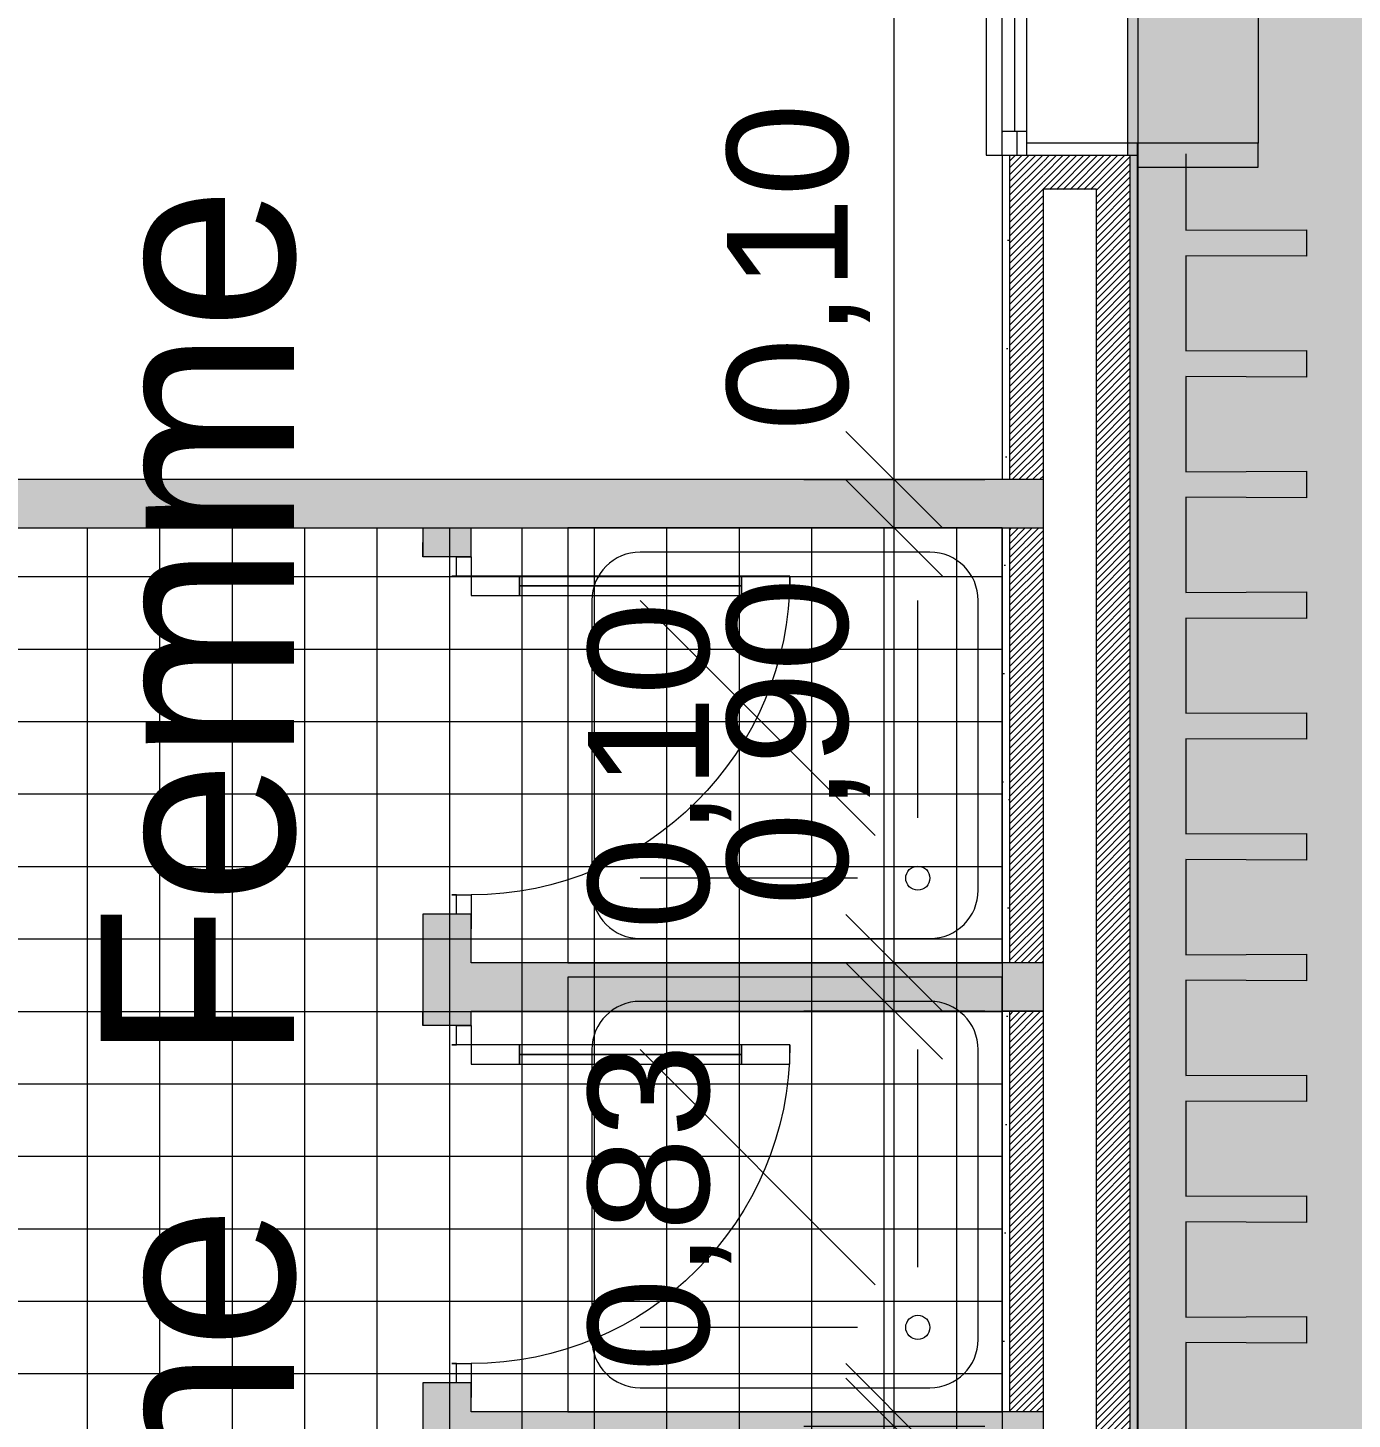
# Model space of a CAD drawing. Header units: millimetres. Extents: x 141848 to 1648660, y -821378 to -151356.
# Drawn here: x 411776 to 414519, y -248794 to -245914 of the extents above; entities that cross this region are included whole.
import ezdxf

# ---------------------------------------------------------------- set-up
doc = ezdxf.new("R2010")
doc.units = ezdxf.units.MM
doc.header["$MEASUREMENT"] = 0
doc.linetypes.add('Traits', pattern=[282.222223, 141.111112, -141.111112])
doc.linetypes.add('Wipeout_Contour', pattern=[1000, 0, -1000])
for name, color, linetype in [('Cotations - 1_100', 7, 'Continuous'), ('Fenêtres ARCHICAD', 7, 'Continuous'), ('Hachure', 7, 'Continuous'), ('Intérieur - Mobilier', 7, 'Continuous'), ('Nouveau_0', 7, 'Continuous'), ('Portes ARCHICAD', 7, 'Continuous'), ('Sols_ Dalles', 7, 'Continuous'), ('Structure - Murs extérieurs', 7, 'Continuous')]:
    doc.layers.add(name, color=color, linetype=linetype)
doc.styles.add('STYLE_GENERE_1', font='')
doc.styles.add('STYLE_GENERE_2', font='')
doc.styles.get('STYLE_GENERE_1').set_extended_font_data('Agency FB')
doc.styles.get('STYLE_GENERE_2').set_extended_font_data('Arial')
doc.dimstyles.new('STYLE_GENERE__2', dxfattribs={"dimtxt": 250, "dimasz": 190, "dimexe": 0.18, "dimexo": 0.0625, "dimgap": 0, "dimtad": 1, "dimlfac": 0.001, "dimzin": 0, "dimdsep": 46, "dimtxsty": 'STYLE_GENERE_2', "dimblk": 'ARROWHEAD_6', "dimblk1": 'ARROWHEAD_6', "dimblk2": 'ARROWHEAD_6', "dimcen": 0.09, "dimse1": 1, "dimse2": 1, "dimclrd": 7, "dimclre": 7, "dimclrt": 7, "dimazin": 0, "dimtfac": 1, "dimtdec": 4, "dimtmove": 0, "dimatfit": 3, "dimfxl": 0, "dimtolj": 1, "dimtzin": 0, "dimarcsym": 0})
pattern_1 = [(45, (0, 175), (-55.684659, 55.684659), [0, -52.5, 0, -78.75]), (110, (175, 175), (74.000794, 26.934086), [0, -38.5, 0, -66.5])]
pattern_2 = [(45, (0, 0), (-7.07106781, 7.07106781), [])]

# ---------------------------------------------------------------- blocks, each defined once
blk = doc.blocks.new('Douche rectangulaire 25')
at = {"layer": 'Intérieur - Mobilier', "color": 7, "linetype": 'Continuous', "lineweight": 5}
for p, q in [((750, 850), (150, 850)), ((50, 750), (50, 150)), ((175, 300), (175, 750)), ((263.4, 263.4), (750, 750)), ((850, 150), (850, 750)), ((300, 175), (750, 175)), ((150, 50), (750, 50))]:
    blk.add_line(p, q, dxfattribs=at)
at = {"layer": 'Intérieur - Mobilier', "color": 7, "linetype": 'Continuous', "lineweight": 5, "flags": 128}
blk.add_lwpolyline([(900, 0), (900, 900), (0, 900), (0, 0)], close=True, dxfattribs=at)
at = {"layer": 'Intérieur - Mobilier', "color": 7, "linetype": 'Continuous', "lineweight": 5}
blk.add_circle((175, 175), 25, dxfattribs=at)
for centre, start, end in [((150, 750), 90, 180), ((750, 750), 0, 90), ((150, 150), 180, 270), ((750, 150), 270, 0)]:
    blk.add_arc(centre, 100, start, end, dxfattribs=at)
blk = doc.blocks.new('Dalle_30_2', base_point=(380203, -171995.6))
at = {"layer": 'Sols_ Dalles', "linetype": 'Continuous', "lineweight": 0, "true_color": 0x2e271c}
blk.add_hatch(color=250, dxfattribs=at).paths.add_polyline_path([(380203, -171995.6), (380203, -230015.6), (380203, -260810.6), (415474.6, -260810.6), (415474.6, -260795.6), (415474.6, -258650), (415474.6, -258010.6), (415474.6, -222495.6), (405655.1, -222495.6), (405655.1, -218295.6), (415454.1, -218295.6), (415454.1, -204495.6), (412055.1, -204495.6), (412055.1, -201780.6), (412055.1, -189810.6), (436505.1, -189810.6), (436505.1, -253395.6), (436505.1, -253415.6), (437905.1, -253415.6), (437905.1, -253395.6), (437905.1, -188410.6), (410655.1, -188410.6), (410655.1, -200380.6), (410655.1, -205895.6), (414054.1, -205895.6), (414054.1, -216895.6), (404255.1, -216895.6), (404255.1, -223895.6), (414054.1, -223895.6), (414054.1, -258650), (414054.1, -259410.6), (382689.7, -259410.6), (381560.2, -259410.6), (381560.2, -231415.6), (381560.2, -173395.6), (462925.6, -173395.6), (462925.6, -253415.6), (464325.6, -253415.6), (464325.6, -171995.6)])
at = {"layer": 'Sols_ Dalles', "color": 250, "linetype": 'Continuous', "lineweight": 5, "true_color": 0x1f1f1f, "flags": 128}
blk.add_lwpolyline([(414054.1, -223895.6), (414054.1, -258650), (414054.1, -259410.6), (382689.7, -259410.6), (381560.2, -259410.6), (381560.2, -231415.6)], dxfattribs=at)
blk = doc.blocks.new('Fenêtre 25_2')
at = {"layer": 'Fenêtres ARCHICAD', "color": 7, "linetype": 'Continuous', "lineweight": 5}
for p, q in [((-775, 480), (-825, 480)), ((-825, 480), (-825, 230)), ((-775, 480), (775, 480)), ((-775, 230), (-775, 480)), ((825, 480), (775, 480)), ((775, 480), (775, 230)), ((825, 230), (825, 480)), ((-825, 230), (-775, 230)), ((-825, 230), (-800, 230)), ((-825, 230), (-800, 230)), ((-775, 230), (-800, 230)), ((-800, 230), (-800, 0)), ((-800, 215), (-800, 230)), ((-800, 215), (-800, 230)), ((-800, 145), (-800, 215)), ((-800, 145), (-800, 215)), ((-800, 145), (-800, 215)), ((-800, 145), (-800, 215)), ((-775, 0), (-775, 230)), ((800, 230), (775, 230)), ((775, 230), (775, 0)), ((775, 230), (825, 230)), ((800, 0), (800, 230)), ((800, 215), (800, 230)), ((800, 215), (800, 230)), ((800, 230), (825, 230)), ((800, 230), (825, 230)), ((800, 145), (800, 215)), ((800, 145), (800, 215)), ((800, 145), (800, 215)), ((800, 145), (800, 215)), ((-800, 35), (-800, 145)), ((-800, 35), (-800, 145)), ((-800, 35), (-800, 145)), ((-800, 35), (-800, 145)), ((800, 35), (800, 145)), ((800, 35), (800, 145)), ((800, 35), (800, 145)), ((800, 35), (800, 145)), ((-800, 0), (-800, 35)), ((-800, 0), (-800, 35)), ((800, 0), (800, 35)), ((800, 0), (800, 35)), ((-800, 0), (-775, 0)), ((-800, -35), (-800, 0)), ((-800, -35), (-800, 0)), ((775, 0), (800, 0)), ((800, -35), (800, 0)), ((800, -35), (800, 0)), ((-800, -20), (800, -20)), ((-800, -50), (-800, -35)), ((-800, -50), (-800, -35)), ((-800, -50), (-800, -83.3)), ((800, -50), (800, -35)), ((800, -50), (800, -35)), ((800, -83.3), (800, -50)), ((-800, -83.3), (800, -83.3))]:
    blk.add_line(p, q, dxfattribs=at)
at = {"layer": 'Fenêtres ARCHICAD', "color": 7, "linetype": 'Traits', "lineweight": 5}
blk.add_line((-800, -50), (800, -50), dxfattribs=at)
at = {"color": 254, "linetype": 'Wipeout_Contour', "lineweight": 0, "ltscale": 3003.33026}
blk.add_wipeout([(-750, 0), (-750, -50), (750, -50), (750, 0)], dxfattribs=at).dxf.layer = 'Fenêtres ARCHICAD'
at = {"layer": 'Fenêtres ARCHICAD', "color": 7, "linetype": 'Continuous', "lineweight": 5}
for p, q in [((-800, 0), (-750, 0)), ((-750, 0), (-750, -50)), ((-750, 0), (750, 0)), ((750, -50), (750, 0)), ((750, 0), (800, 0)), ((-750, -25), (750, -25)), ((-750, -50), (-800, -50)), ((750, -50), (-750, -50)), ((800, -50), (750, -50))]:
    blk.add_line(p, q, dxfattribs=at)
blk = doc.blocks.new('Mur_186_2', base_point=(414074.6, -231415.6))
at = {"color": 254, "linetype": 'Wipeout_Contour', "lineweight": 0, "ltscale": 1926659.582155114}
blk.add_wipeout([(413794.6, -246849.2), (413809.6, -246849.2), (413809.6, -246177.6), (413794.6, -246177.6)], dxfattribs=at)
at = {"color": 254, "linetype": 'Wipeout_Contour', "lineweight": 0, "ltscale": 1932375.851281778}
blk.add_wipeout([(414074.6, -246177.6), (414059.6, -246177.6), (414059.6, -251509.2), (414074.6, -251509.2)], dxfattribs=at)
at = {"color": 254, "linetype": 'Wipeout_Contour', "lineweight": 0, "ltscale": 1928475.679952989}
blk.add_wipeout([(413794.6, -246949.2), (413794.6, -247849.2), (413809.6, -247849.2), (413809.6, -246949.2)], dxfattribs=at)
at = {"color": 254, "linetype": 'Wipeout_Contour', "lineweight": 0, "ltscale": 1930459.1871931}
blk.add_wipeout([(413794.6, -247949.2), (413794.6, -248779.2), (413809.6, -248779.2), (413809.6, -247949.2)], dxfattribs=at)
at = {"linetype": 'Continuous', "lineweight": 5, "true_color": 0x5f5f5f}
h = blk.add_hatch(dxfattribs=at)
h.set_pattern_fill('Enduit_0002', color=251, style=0, pattern_type=2)
h.set_pattern_definition(pattern_1)
h.paths.add_polyline_path([(413794.6, -246849.2), (413809.6, -246849.2), (413809.6, -246177.6), (413794.6, -246177.6)])
h = blk.add_hatch(dxfattribs=at)
h.set_pattern_fill('Enduit_0002', color=251, style=0, pattern_type=2)
h.set_pattern_definition(pattern_1)
h.paths.add_polyline_path([(414074.6, -246177.6), (414059.6, -246177.6), (414059.6, -251509.2), (414074.6, -251509.2)])
h = blk.add_hatch(dxfattribs=at)
h.set_pattern_fill('Enduit_0002', color=251, style=0, pattern_type=2)
h.set_pattern_definition(pattern_1)
h.paths.add_polyline_path([(413794.6, -246949.2), (413794.6, -247849.2), (413809.6, -247849.2), (413809.6, -246949.2)])
h = blk.add_hatch(dxfattribs=at)
h.set_pattern_fill('Enduit_0002', color=251, style=0, pattern_type=2)
h.set_pattern_definition(pattern_1)
h.paths.add_polyline_path([(413794.6, -247949.2), (413794.6, -248779.2), (413809.6, -248779.2), (413809.6, -247949.2)])
at = {"color": 7, "linetype": 'Continuous', "lineweight": 5}
blk.add_line((414074.6, -246177.6), (414074.6, -246202.6), dxfattribs=at)
at = {"color": 7, "linetype": 'Continuous', "lineweight": 5, "flags": 128}
for points in [[(413794.6, -246177.6), (413794.6, -246849.2)], [(414074.6, -251509.2), (414074.6, -246177.6)], [(413794.6, -246949.2), (413794.6, -247849.2)], [(413794.6, -247949.2), (413794.6, -248779.2)]]:
    blk.add_lwpolyline(points, dxfattribs=at)
at = {"color": 254, "linetype": 'Wipeout_Contour', "lineweight": 0, "ltscale": 1932229.583719173}
blk.add_wipeout([(413989.6, -246247.6), (413989.6, -251439.2), (414059.6, -251509.2), (414059.6, -246177.6)], dxfattribs=at)
at = {"linetype": 'Continuous', "lineweight": 5, "true_color": 0x5f5f5f}
h = blk.add_hatch(dxfattribs=at)
h.set_pattern_fill('Briques_terre_cuite__int_94', color=251, style=0, pattern_type=2)
h.set_pattern_definition(pattern_2)
h.paths.add_polyline_path([(413989.6, -246247.6), (413989.6, -251439.2), (414059.6, -251509.2), (414059.6, -246177.6)])
at = {"color": 254, "linetype": 'Wipeout_Contour', "lineweight": 0, "ltscale": 1931920.47879188}
blk.add_wipeout([(413879.6, -246247.6), (413879.6, -251439.2), (413989.6, -251439.2), (413989.6, -246247.6)], dxfattribs=at)
at = {"color": 254, "linetype": 'Wipeout_Contour', "lineweight": 0, "ltscale": 1926805.633757514}
blk.add_wipeout([(413809.6, -246177.6), (413809.6, -246849.2), (413879.6, -246849.2), (413879.6, -246177.6)], dxfattribs=at)
at = {"color": 254, "linetype": 'Wipeout_Contour', "lineweight": 0, "ltscale": 1928621.594071592}
blk.add_wipeout([(413809.6, -246949.2), (413809.6, -247849.2), (413879.6, -247849.2), (413879.6, -246949.2)], dxfattribs=at)
at = {"color": 254, "linetype": 'Wipeout_Contour', "lineweight": 0, "ltscale": 1930604.951401792}
blk.add_wipeout([(413809.6, -247949.2), (413809.6, -248779.2), (413879.6, -248779.2), (413879.6, -247949.2)], dxfattribs=at)
at = {"linetype": 'Continuous', "lineweight": 5, "true_color": 0x5f5f5f}
h = blk.add_hatch(dxfattribs=at)
h.set_pattern_fill('Briques_terre_cuite__int_94', color=251, style=0, pattern_type=2)
h.set_pattern_definition(pattern_2)
h.paths.add_polyline_path([(413809.6, -246177.6), (413809.6, -246849.2), (413879.6, -246849.2), (413879.6, -246177.6)])
h = blk.add_hatch(dxfattribs=at)
h.set_pattern_fill('Briques_terre_cuite__int_94', color=251, style=0, pattern_type=2)
h.set_pattern_definition(pattern_2)
h.paths.add_polyline_path([(413809.6, -246949.2), (413809.6, -247849.2), (413879.6, -247849.2), (413879.6, -246949.2)])
h = blk.add_hatch(dxfattribs=at)
h.set_pattern_fill('Briques_terre_cuite__int_94', color=251, style=0, pattern_type=2)
h.set_pattern_definition(pattern_2)
h.paths.add_polyline_path([(413809.6, -247949.2), (413809.6, -248779.2), (413879.6, -248779.2), (413879.6, -247949.2)])
at = {"color": 7, "linetype": 'Continuous', "lineweight": 5}
for p, q in [((413794.6, -246177.6), (413809.6, -246177.6)), ((413809.6, -246177.6), (413809.6, -246849.2)), ((413809.6, -246177.6), (413844.6, -246177.6)), ((413809.6, -246849.2), (413794.6, -246849.2)), ((413879.6, -246849.2), (413809.6, -246849.2)), ((413879.6, -246949.2), (413879.6, -246849.2)), ((413794.6, -246949.2), (413809.6, -246949.2)), ((413809.6, -246949.2), (413809.6, -247849.2)), ((413809.6, -246949.2), (413879.6, -246949.2)), ((413879.6, -247849.2), (413879.6, -246949.2)), ((413809.6, -247849.2), (413794.6, -247849.2)), ((413879.6, -247849.2), (413809.6, -247849.2)), ((413879.6, -247949.2), (413879.6, -247849.2)), ((413794.6, -247949.2), (413809.6, -247949.2)), ((413809.6, -247949.2), (413809.6, -248779.2)), ((413809.6, -247949.2), (413879.6, -247949.2)), ((413879.6, -248779.2), (413879.6, -247949.2)), ((413809.6, -248779.2), (413794.6, -248779.2)), ((413879.6, -248779.2), (413809.6, -248779.2)), ((413879.6, -248879.2), (413879.6, -248779.2))]:
    blk.add_line(p, q, dxfattribs=at)
at = {"color": 254, "linetype": 'Wipeout_Contour', "lineweight": 0, "ltscale": 1926559.691086057}
blk.add_wipeout([(413989.6, -246247.6), (414059.6, -246177.6), (413879.6, -246177.6), (413879.6, -246247.6)], dxfattribs=at)
at = {"linetype": 'Continuous', "lineweight": 5, "true_color": 0x5f5f5f}
h = blk.add_hatch(dxfattribs=at)
h.set_pattern_fill('Briques_terre_cuite__int_94', color=251, style=0, pattern_type=2)
h.set_pattern_definition(pattern_2)
h.paths.add_polyline_path([(413989.6, -246247.6), (414059.6, -246177.6), (413879.6, -246177.6), (413879.6, -246247.6)])
at = {"color": 7, "linetype": 'Continuous', "lineweight": 5}
for p, q in [((413844.6, -246177.6), (413879.6, -246177.6)), ((413879.6, -246177.6), (413989.6, -246177.6)), ((413879.6, -246177.6), (413989.6, -246177.6)), ((413989.6, -246177.6), (414059.6, -246177.6)), ((413989.6, -246177.6), (414059.6, -246177.6)), ((414059.6, -251509.2), (414059.6, -246177.6)), ((414059.6, -246177.6), (414074.6, -246177.6)), ((413879.6, -246849.2), (413879.6, -246247.6)), ((413989.6, -246247.6), (413879.6, -246247.6)), ((413989.6, -251439.2), (413989.6, -246247.6))]:
    blk.add_line(p, q, dxfattribs=at)
at = {"layer": 'Fenêtres ARCHICAD', "color": 7, "linetype": 'Continuous', "lineweight": 5, "zscale": 1000, "rotation": 269.9999999999999}
blk.add_blockref('Fenêtre 25_2', (413844.6, -245377.6), dxfattribs=at)
blk = doc.blocks.new('Mur_262_2', base_point=(414074.6, -246849.2))
at = {"layer": 'Structure - Murs extérieurs', "linetype": 'Continuous', "lineweight": 5}
for points in [[(413794.6, -246849.2), (410168.1, -246849.2), (410168.1, -246949.2), (413794.6, -246949.2)], [(413794.6, -246849.2), (413794.6, -246949.2), (413809.6, -246949.2), (413809.6, -246849.2)], [(413809.6, -246849.2), (413809.6, -246949.2), (413879.6, -246949.2), (413879.6, -246849.2)]]:
    blk.add_hatch(color=2, dxfattribs=at).paths.add_polyline_path(points)
at = {"layer": 'Structure - Murs extérieurs', "color": 7, "linetype": 'Continuous', "lineweight": 5}
for p, q in [((413809.6, -246849.2), (413794.6, -246849.2)), ((413879.6, -246849.2), (413809.6, -246849.2)), ((413879.6, -246949.2), (413879.6, -246849.2)), ((413794.6, -246949.2), (413809.6, -246949.2)), ((413809.6, -246949.2), (413879.6, -246949.2))]:
    blk.add_line(p, q, dxfattribs=at)
at = {"layer": 'Structure - Murs extérieurs', "color": 7, "linetype": 'Continuous', "lineweight": 5, "flags": 128}
for points in [[(413794.6, -246849.2), (410168.1, -246849.2)], [(411718.1, -246949.2), (412594.6, -246949.2)], [(412694.6, -246949.2), (413794.6, -246949.2)]]:
    blk.add_lwpolyline(points, dxfattribs=at)
blk = doc.blocks.new('Mur_279_2', base_point=(412694.6, -247849.2))
at = {"layer": 'Structure - Murs extérieurs', "linetype": 'Continuous', "lineweight": 5}
for points in [[(412694.6, -247949.2), (413794.6, -247949.2), (413794.6, -247849.2), (412694.6, -247849.2)], [(413794.6, -247849.2), (413794.6, -247949.2), (413809.6, -247949.2), (413809.6, -247849.2)], [(413809.6, -247849.2), (413809.6, -247949.2), (413879.6, -247949.2), (413879.6, -247849.2)]]:
    blk.add_hatch(color=2, dxfattribs=at).paths.add_polyline_path(points)
at = {"layer": 'Structure - Murs extérieurs', "color": 7, "linetype": 'Continuous', "lineweight": 5}
for p, q in [((413809.6, -247849.2), (413794.6, -247849.2)), ((413879.6, -247849.2), (413809.6, -247849.2)), ((413879.6, -247949.2), (413879.6, -247849.2)), ((413794.6, -247949.2), (413809.6, -247949.2)), ((413809.6, -247949.2), (413879.6, -247949.2))]:
    blk.add_line(p, q, dxfattribs=at)
at = {"layer": 'Structure - Murs extérieurs', "color": 7, "linetype": 'Continuous', "lineweight": 5, "flags": 128}
for points in [[(413794.6, -247849.2), (412694.6, -247849.2)], [(412694.6, -247949.2), (413794.6, -247949.2)]]:
    blk.add_lwpolyline(points, dxfattribs=at)
blk = doc.blocks.new('Mur_281_2', base_point=(412694.6, -248779.2))
at = {"layer": 'Structure - Murs extérieurs', "linetype": 'Continuous', "lineweight": 5}
for points in [[(412694.6, -248879.2), (413794.6, -248879.2), (413794.6, -248779.2), (412694.6, -248779.2)], [(413794.6, -248779.2), (413794.6, -248879.2), (413809.6, -248879.2), (413809.6, -248779.2)], [(413809.6, -248779.2), (413809.6, -248879.2), (413879.6, -248879.2), (413879.6, -248779.2)]]:
    blk.add_hatch(color=2, dxfattribs=at).paths.add_polyline_path(points)
at = {"layer": 'Structure - Murs extérieurs', "color": 7, "linetype": 'Continuous', "lineweight": 5}
for p, q in [((413809.6, -248779.2), (413794.6, -248779.2)), ((413879.6, -248779.2), (413809.6, -248779.2)), ((413879.6, -248879.2), (413879.6, -248779.2)), ((413794.6, -248879.2), (413809.6, -248879.2)), ((413809.6, -248879.2), (413879.6, -248879.2))]:
    blk.add_line(p, q, dxfattribs=at)
at = {"layer": 'Structure - Murs extérieurs', "color": 7, "linetype": 'Continuous', "lineweight": 5, "flags": 128}
for points in [[(413794.6, -248779.2), (412694.6, -248779.2)], [(412694.6, -248879.2), (413794.6, -248879.2)]]:
    blk.add_lwpolyline(points, dxfattribs=at)
blk = doc.blocks.new('Porte 25_10')
at = {"layer": 'Portes ARCHICAD', "color": 251, "linetype": 'Continuous', "lineweight": 5, "true_color": 0x5f5f5f}
for p, q in [((290, 560), (290, 660)), ((290, 660), (330, 660)), ((330, 660), (330, 560)), ((330, 560), (290, 560)), ((310, 560), (310, 100)), ((290, 0), (290, 100)), ((290, 100), (330, 100)), ((330, 100), (330, 0)), ((-370, 0), (-400, 0)), ((-370, 0), (-400, 0)), ((-330, 0), (-370, 0)), ((-370, 0), (-370, -30)), ((-370, 0), (-370, -30)), ((-370, 0), (-370, -30)), ((-330, -40), (-330, 0)), ((330, 0), (290, 0)), ((370, 0), (330, 0)), ((330, 0), (330, -40)), ((370, -30), (370, 0)), ((370, 0), (370, -30)), ((370, 0), (370, -30)), ((370, 0), (400, 0)), ((370, 0), (400, 0)), ((-370, -30), (-330, -30)), ((-370, -30), (-370, -100)), ((-370, -30), (-370, -100)), ((-330, -30), (-330, -40)), ((330, -40), (330, -30)), ((330, -30), (370, -30)), ((370, -30), (370, -100)), ((370, -30), (370, -100)), ((-370, -100), (-400, -100)), ((-370, -100), (-400, -100)), ((370, -100), (400, -100)), ((370, -100), (400, -100))]:
    blk.add_line(p, q, dxfattribs=at)
at = {"layer": 'Portes ARCHICAD', "color": 251, "linetype": 'Continuous', "lineweight": 5, "true_color": 0x5f5f5f, "flags": 128}
for points in [[(310, 560), (310, 100), (290, 100), (290, 560)], [(330, 560), (330, 100), (310, 100), (310, 560)]]:
    blk.add_lwpolyline(points, close=True, dxfattribs=at)
at = {"layer": 'Portes ARCHICAD', "color": 251, "linetype": 'Continuous', "lineweight": 5, "true_color": 0x5f5f5f}
blk.add_arc((330, 0), 660, 90, 180, dxfattribs=at)
blk = doc.blocks.new('Mur_282_2', base_point=(412694.6, -249709.2))
at = {"layer": 'Structure - Murs extérieurs', "linetype": 'Continuous', "lineweight": 5}
for points in [[(412694.6, -246949.2), (412594.6, -246949.2), (412594.6, -247009), (412694.6, -247009)], [(412594.6, -247979.2), (412694.6, -247979.2), (412694.6, -247749), (412594.6, -247749)], [(412694.6, -248719.2), (412594.6, -248719.2), (412594.6, -248897.4), (412694.6, -248897.4)], [(412594.6, -249709.2), (412694.6, -249709.2), (412694.6, -249637.4), (412594.6, -249637.4)], [(412694.6, -249709.2), (412594.6, -249809.2), (412694.6, -249809.2)], [(412694.6, -249709.2), (412594.6, -249709.2), (412594.6, -249809.2)]]:
    blk.add_hatch(color=2, dxfattribs=at).paths.add_polyline_path(points)
at = {"layer": 'Structure - Murs extérieurs', "color": 7, "linetype": 'Continuous', "lineweight": 5}
for p, q in [((412594.6, -247009), (412594.6, -246979)), ((412694.6, -247009), (412694.6, -246979)), ((412664.6, -247009), (412594.6, -247009)), ((412694.6, -247009), (412664.6, -247009)), ((412594.6, -247749), (412594.6, -247779)), ((412664.6, -247749), (412594.6, -247749)), ((412694.6, -247749), (412664.6, -247749)), ((412694.6, -247749), (412694.6, -247779)), ((412594.6, -247979.2), (412594.6, -247949.2)), ((412694.6, -247979.2), (412694.6, -247949.2)), ((412664.6, -247979.2), (412594.6, -247979.2)), ((412694.6, -247979.2), (412664.6, -247979.2)), ((412594.6, -248719.2), (412594.6, -248749.2)), ((412664.6, -248719.2), (412594.6, -248719.2)), ((412694.6, -248719.2), (412664.6, -248719.2)), ((412694.6, -248719.2), (412694.6, -248749.2)), ((412594.6, -248897.4), (412594.6, -248867.4)), ((412694.6, -248897.4), (412694.6, -248867.4)), ((412664.6, -248897.4), (412594.6, -248897.4)), ((412694.6, -248897.4), (412664.6, -248897.4)), ((412594.6, -249637.4), (412594.6, -249667.4)), ((412664.6, -249637.4), (412594.6, -249637.4)), ((412694.6, -249637.4), (412664.6, -249637.4)), ((412694.6, -249637.4), (412694.6, -249667.4))]:
    blk.add_line(p, q, dxfattribs=at)
at = {"layer": 'Structure - Murs extérieurs', "color": 7, "linetype": 'Continuous', "lineweight": 5, "flags": 128}
for points in [[(412594.6, -246949.2), (412594.6, -247009)], [(412694.6, -247009), (412694.6, -246949.2)], [(412594.6, -247749), (412594.6, -247979.2)], [(412694.6, -247849.2), (412694.6, -247749)], [(412694.6, -247979.2), (412694.6, -247949.2)], [(412594.6, -248719.2), (412594.6, -248897.4)], [(412694.6, -248779.2), (412694.6, -248719.2)], [(412694.6, -248897.4), (412694.6, -248879.2)], [(412594.6, -249637.4), (412594.6, -249809.2)], [(412694.6, -249709.2), (412694.6, -249637.4)], [(412594.6, -249809.2), (412694.6, -249809.2)]]:
    blk.add_lwpolyline(points, dxfattribs=at)
at = {"layer": 'Portes ARCHICAD', "color": 251, "linetype": 'Continuous', "lineweight": 5, "true_color": 0x5f5f5f, "xscale": -1, "zscale": 1000, "rotation": 270}
for p in [(412694.6, -247379), (412694.6, -248349.2), (412694.6, -249267.4)]:
    blk.add_blockref('Porte 25_10', p, dxfattribs=at)
blk = doc.blocks.new('Tôle profilée 25_55')
at = {"color": 7, "linetype": 'Continuous', "lineweight": 5}
for p, q in [((0, 5334.5), (0, 5176.5)), ((-250, 5177.5), (-250, 5150)), ((0, 5176.5), (-250, 5177.5)), ((-250, 5150), (-250, 5122.5)), ((-250, 5122.5), (0, 5123.5)), ((0, 5123.5), (0, 4926.5)), ((-250, 4927.5), (-250, 4900)), ((0, 4926.5), (-250, 4927.5)), ((-250, 4900), (-250, 4872.5)), ((-250, 4872.5), (0, 4873.5)), ((0, 4873.5), (0, 4676.5)), ((-250, 4677.5), (-250, 4650)), ((0, 4676.5), (-250, 4677.5)), ((-250, 4650), (-250, 4622.5)), ((-250, 4622.5), (0, 4623.5)), ((0, 4623.5), (0, 4426.5)), ((-250, 4427.5), (-250, 4400)), ((0, 4426.5), (-250, 4427.5)), ((-250, 4400), (-250, 4372.5)), ((-250, 4372.5), (0, 4373.5)), ((0, 4373.5), (0, 4176.5)), ((-250, 4177.5), (-250, 4150)), ((0, 4176.5), (-250, 4177.5)), ((-250, 4150), (-250, 4122.5)), ((-250, 4122.5), (0, 4123.5)), ((0, 4123.5), (0, 3926.5)), ((-250, 3927.5), (-250, 3900)), ((0, 3926.5), (-250, 3927.5)), ((-250, 3900), (-250, 3872.5)), ((-250, 3872.5), (0, 3873.5)), ((0, 3873.5), (0, 3676.5)), ((-250, 3677.5), (-250, 3650)), ((0, 3676.5), (-250, 3677.5)), ((-250, 3650), (-250, 3622.5)), ((-250, 3622.5), (0, 3623.5)), ((0, 3623.5), (0, 3426.5)), ((-250, 3427.5), (-250, 3400)), ((0, 3426.5), (-250, 3427.5)), ((-250, 3400), (-250, 3372.5)), ((-250, 3372.5), (0, 3373.5)), ((0, 3373.5), (0, 3176.5)), ((-250, 3177.5), (-250, 3150)), ((0, 3176.5), (-250, 3177.5)), ((-250, 3150), (-250, 3122.5)), ((-250, 3122.5), (0, 3123.5)), ((0, 3123.5), (0, 2926.5)), ((-250, 2927.5), (-250, 2900)), ((0, 2926.5), (-250, 2927.5)), ((-250, 2900), (-250, 2872.5)), ((-250, 2872.5), (0, 2873.5)), ((0, 2873.5), (0, 2676.5)), ((-250, 2677.5), (-250, 2650)), ((0, 2676.5), (-250, 2677.5)), ((-250, 2650), (-250, 2622.5)), ((-250, 2622.5), (0, 2623.5)), ((0, 2623.5), (0, 2426.5)), ((-250, 2427.5), (-250, 2400)), ((0, 2426.5), (-250, 2427.5)), ((-250, 2400), (-250, 2372.5)), ((-250, 2372.5), (0, 2373.5)), ((0, 2373.5), (0, 2176.5)), ((-250, 2177.5), (-250, 2150)), ((0, 2176.5), (-250, 2177.5)), ((-250, 2150), (-250, 2122.5)), ((-250, 2122.5), (0, 2123.5)), ((0, 2123.5), (0, 1926.5)), ((-250, 1927.5), (-250, 1900)), ((0, 1926.5), (-250, 1927.5)), ((-250, 1900), (-250, 1872.5)), ((-250, 1872.5), (0, 1873.5)), ((0, 1873.5), (0, 1676.5)), ((-250, 1677.5), (-250, 1650)), ((0, 1676.5), (-250, 1677.5)), ((-250, 1650), (-250, 1622.5)), ((-250, 1622.5), (0, 1623.5)), ((0, 1623.5), (0, 1426.5)), ((-250, 1427.5), (-250, 1400)), ((0, 1426.5), (-250, 1427.5)), ((-250, 1400), (-250, 1372.5)), ((-250, 1372.5), (0, 1373.5)), ((0, 1373.5), (0, 1176.5)), ((-250, 1177.5), (-250, 1150)), ((0, 1176.5), (-250, 1177.5)), ((-250, 1150), (-250, 1122.5)), ((-250, 1122.5), (0, 1123.5)), ((0, 1123.5), (0, 926.5)), ((-250, 927.5), (-250, 900)), ((0, 926.5), (-250, 927.5)), ((-250, 900), (-250, 872.5)), ((-250, 872.5), (0, 873.5)), ((0, 873.5), (0, 676.5)), ((-250, 677.5), (-250, 650)), ((0, 676.5), (-250, 677.5)), ((-250, 650), (-250, 622.5)), ((-250, 622.5), (0, 623.5)), ((0, 623.5), (0, 426.5)), ((-250, 427.5), (-250, 400)), ((0, 426.5), (-250, 427.5)), ((-250, 400), (-250, 372.5)), ((-250, 372.5), (0, 373.5)), ((0, 373.5), (0, 176.5)), ((-250, 177.5), (-250, 150)), ((0, 176.5), (-250, 177.5)), ((-250, 150), (-250, 122.5)), ((-250, 122.5), (0, 123.5)), ((0, 123.5), (0, 0))]:
    blk.add_line(p, q, dxfattribs=at)
blk = doc.blocks.new('*D1261')
at = {"layer": 'Cotations - 1_100', "color": 7, "linetype": 'Continuous', "lineweight": 5}
for p, q in [((410680.5, -242753), (410480.5, -242553)), ((410393, -242653), (410768, -242653)), ((410580.5, -242653), (410580.5, -246849.2)), ((410480.5, -246749.2), (410680.5, -246949.2)), ((410393, -246849.2), (410768, -246849.2))]:
    blk.add_line(p, q, dxfattribs=at)
at = {"layer": 'Cotations - 1_100', "color": 7, "lineweight": 5, "char_height": 250, "attachment_point": 7, "rotation": 90, "style": 'STYLE_GENERE_2'}
for s, insert in [('\\A1;{\\pql;\\fArial|b0|i0|c0|p38;4,20}', (410530.5, -244751.1)), ('\\A1;{\\pql;\\fArial|b0|i0|c0|p38;0,10}', (410530.5, -246749.2))]:
    blk.add_mtext(s, dxfattribs=dict(at, insert=insert))
blk = doc.blocks.new('ARROWHEAD_6')
at = {"color": 0, "linetype": 'Continuous', "lineweight": 0}
for p, q in [((-0.5, -0.5), (0.5, 0.5)), ((0, 0), (-1, 0))]:
    blk.add_line(p, q, dxfattribs=at)
blk = doc.blocks.new('*D1262')
at = {"layer": 'Cotations - 1_100', "color": 7, "linetype": 'Continuous', "lineweight": 5}
for p, q in [((410480.5, -246749.2), (410680.5, -246949.2)), ((410393, -246849.2), (410768, -246849.2)), ((410680.5, -247049.2), (410480.5, -246849.2)), ((410580.5, -246849.2), (410580.5, -246949.2)), ((410393, -246949.2), (410768, -246949.2))]:
    blk.add_line(p, q, dxfattribs=at)
blk = doc.blocks.new('*D1263')
at = {"layer": 'Cotations - 1_100', "color": 7, "linetype": 'Continuous', "lineweight": 5}
for p, q in [((410680.5, -247049.2), (410480.5, -246849.2)), ((410393, -246949.2), (410768, -246949.2)), ((410580.5, -246949.2), (410580.5, -247849.2)), ((410480.5, -247749.2), (410680.5, -247949.2)), ((410393, -247849.2), (410768, -247849.2))]:
    blk.add_line(p, q, dxfattribs=at)
at = {"layer": 'Cotations - 1_100', "color": 7, "lineweight": 5, "insert": (410530.5, -247731.8), "char_height": 250, "attachment_point": 7, "rotation": 90, "style": 'STYLE_GENERE_2'}
blk.add_mtext('\\A1;{\\pql;\\fArial|b0|i0|c0|p38;0,90}', dxfattribs=at)
blk = doc.blocks.new('*D1315')
at = {"layer": 'Cotations - 1_100', "color": 7, "linetype": 'Continuous', "lineweight": 5}
for p, q in [((413470.8, -248679.2), (413670.8, -248879.2)), ((413670.8, -248909.2), (413470.8, -248709.2)), ((413758.3, -248809.2), (413383.3, -248809.2)), ((413570.8, -249709.2), (413570.8, -248809.2)), ((413470.8, -249609.2), (413670.8, -249809.2)), ((413758.3, -249709.2), (413383.3, -249709.2))]:
    blk.add_line(p, q, dxfattribs=at)
at = {"layer": 'Cotations - 1_100', "color": 7, "lineweight": 5, "char_height": 250, "attachment_point": 7, "rotation": 90, "style": 'STYLE_GENERE_2'}
for s, insert in [('\\A1;{\\pql;\\fArial|b0|i0|c0|p38;0,03}', (413233.3, -249611.9)), ('\\A1;{\\pql;\\fArial|b0|i0|c0|p38;0,90}', (413520.8, -249591.8))]:
    blk.add_mtext(s, dxfattribs=dict(at, insert=insert))
blk = doc.blocks.new('*D1316')
at = {"layer": 'Cotations - 1_100', "color": 7, "linetype": 'Continuous', "lineweight": 5}
for p, q in [((413470.8, -248679.2), (413670.8, -248879.2)), ((413670.8, -248909.2), (413470.8, -248709.2)), ((413758.3, -248779.2), (413383.3, -248779.2)), ((413570.8, -248809.2), (413570.8, -248779.2)), ((413758.3, -248809.2), (413383.3, -248809.2))]:
    blk.add_line(p, q, dxfattribs=at)
blk = doc.blocks.new('*D1317')
at = {"layer": 'Cotations - 1_100', "color": 7, "linetype": 'Continuous', "lineweight": 5}
for p, q in [((413670.8, -248049.2), (413470.8, -247849.2)), ((413758.3, -247949.2), (413383.3, -247949.2)), ((413570.8, -248779.2), (413570.8, -247949.2)), ((413470.8, -248679.2), (413670.8, -248879.2)), ((413670.8, -248909.2), (413470.8, -248709.2)), ((413758.3, -248779.2), (413383.3, -248779.2))]:
    blk.add_line(p, q, dxfattribs=at)
at = {"layer": 'Cotations - 1_100', "color": 7, "lineweight": 5, "insert": (413233.3, -248696.8), "char_height": 250, "attachment_point": 7, "rotation": 90, "style": 'STYLE_GENERE_2'}
blk.add_mtext('\\A1;{\\pql;\\fArial|b0|i0|c0|p38;0,83}', dxfattribs=at)
blk = doc.blocks.new('*D1318')
at = {"layer": 'Cotations - 1_100', "color": 7, "linetype": 'Continuous', "lineweight": 5}
for p, q in [((413470.8, -247749.2), (413670.8, -247949.2)), ((413758.3, -247849.2), (413383.3, -247849.2)), ((413670.8, -248049.2), (413470.8, -247849.2)), ((413570.8, -247949.2), (413570.8, -247849.2)), ((413758.3, -247949.2), (413383.3, -247949.2))]:
    blk.add_line(p, q, dxfattribs=at)
blk = doc.blocks.new('*D1319')
at = {"layer": 'Cotations - 1_100', "color": 7, "linetype": 'Continuous', "lineweight": 5}
for p, q in [((413670.8, -247049.2), (413470.8, -246849.2)), ((413758.3, -246949.2), (413383.3, -246949.2)), ((413570.8, -247849.2), (413570.8, -246949.2)), ((413470.8, -247749.2), (413670.8, -247949.2)), ((413758.3, -247849.2), (413383.3, -247849.2))]:
    blk.add_line(p, q, dxfattribs=at)
at = {"layer": 'Cotations - 1_100', "color": 7, "lineweight": 5, "char_height": 250, "attachment_point": 7, "rotation": 90, "style": 'STYLE_GENERE_2'}
for s, insert in [('\\A1;{\\pql;\\fArial|b0|i0|c0|p38;0,90}', (413520.8, -247731.8)), ('\\A1;{\\pql;\\fArial|b0|i0|c0|p38;0,10}', (413233.3, -247781.6))]:
    blk.add_mtext(s, dxfattribs=dict(at, insert=insert))
blk = doc.blocks.new('*D1320')
at = {"layer": 'Cotations - 1_100', "color": 7, "linetype": 'Continuous', "lineweight": 5}
for p, q in [((413470.8, -246749.2), (413670.8, -246949.2)), ((413758.3, -246849.2), (413383.3, -246849.2)), ((413670.8, -247049.2), (413470.8, -246849.2)), ((413570.8, -246949.2), (413570.8, -246849.2)), ((413758.3, -246949.2), (413383.3, -246949.2))]:
    blk.add_line(p, q, dxfattribs=at)
blk = doc.blocks.new('*D1321')
at = {"layer": 'Cotations - 1_100', "color": 7, "linetype": 'Continuous', "lineweight": 5}
for p, q in [((413670.8, -242753), (413470.8, -242553)), ((413758.3, -242653), (413383.3, -242653)), ((413570.8, -246849.2), (413570.8, -242653)), ((413470.8, -246749.2), (413670.8, -246949.2)), ((413758.3, -246849.2), (413383.3, -246849.2))]:
    blk.add_line(p, q, dxfattribs=at)
at = {"layer": 'Cotations - 1_100', "color": 7, "lineweight": 5, "char_height": 250, "attachment_point": 7, "rotation": 90, "style": 'STYLE_GENERE_2'}
for s, insert in [('\\A1;{\\pql;\\fArial|b0|i0|c0|p38;0,10}', (413520.8, -243418.1)), ('\\A1;{\\pql;\\fArial|b0|i0|c0|p38;4,20}', (413520.8, -245083.7)), ('\\A1;{\\pql;\\fArial|b0|i0|c0|p38;0,10}', (413520.8, -246749.2))]:
    blk.add_mtext(s, dxfattribs=dict(at, insert=insert))

msp = doc.modelspace()

# ---------------------------------------------------------------- hatches: boundary and pattern name
at = {"linetype": 'Continuous', "lineweight": 5}
h = msp.add_hatch(dxfattribs=at)
h.set_pattern_fill('Carrelage_15x15_0002', color=255, style=0, pattern_type=2)
h.set_pattern_definition([(0, (0, 0), (0, 150), []), (90, (0, 0), (-150, 0), [])])
h.paths.add_polyline_path([(410168.102, -252989.879), (410168.102, -246949.187), (413794.561, -246949.187), (413794.561, -252989.879)])

# ---------------------------------------------------------------- linework, layer by layer
at = {"color": 7, "linetype": 'Continuous', "lineweight": 5, "flags": 128}
msp.add_lwpolyline([(410168.102, -252989.879), (410168.102, -246949.187), (413794.561, -246949.187), (413794.561, -252989.879)], close=True, dxfattribs=at)

# ---------------------------------------------------------------- block references
at = {"layer": 'Intérieur - Mobilier', "color": 7, "linetype": 'Continuous', "lineweight": 5, "zscale": 1000, "rotation": 90}
for p in [(413794.561, -247849.187), (413794.561, -248779.187)]:
    msp.add_blockref('Douche rectangulaire 25', p, dxfattribs=at)
at = {"layer": 'Sols_ Dalles', "color": 250, "linetype": 'Continuous', "lineweight": 5, "true_color": 0x1f1f1f}
msp.add_blockref('Dalle_30_2', (380202.952, -171995.57), dxfattribs=at)

# ---------------------------------------------------------------- texts
at = {"layer": 'Hachure', "color": 250, "linetype": 'Continuous', "lineweight": 5, "true_color": 0x3f3f3f, "insert": (412130.279, -249809.187), "char_height": 400, "attachment_point": 5, "rotation": 90, "style": 'STYLE_GENERE_1'}
msp.add_mtext('\\A1;{\\pqc;\\fAgency FB|b0|i0|c0|p34;Vestiaire wc/ Douche  Femme}', dxfattribs=at)

# ---------------------------------------------------------------- dimensions: what is measured, and where the dimension line sits
at = {"layer": 'Cotations - 1_100', "color": 7, "linetype": 'Continuous', "lineweight": 5}
for base, p1, p2, picture, middle in [((410580.522, -246849.187), (411981.332, -242653.003), (411981.332, -246849.187), '*D1261', (410405.522, -244426.389)), ((410580.522, -246949.187), (411981.332, -246849.187), (411981.332, -246949.187), '*D1262', (410405.522, -246424.481)), ((410580.522, -247849.187), (411981.332, -246949.187), (410893.102, -247849.187), '*D1263', (410405.522, -247407.054))]:
    dim = msp.add_linear_dim(base=base, p1=p1, p2=p2, angle=270, dimstyle='STYLE_GENERE__2', dxfattribs=at)
    dim.commit()
    dim.dimension.update_dxf_attribs({"geometry": picture, "text_midpoint": middle, "dimtype": 160, "text_rotation": 90})

# ---------------------------------------------------------------- next in the draw order: block references
at = {"color": 7, "lineweight": 5}
msp.add_blockref('Mur_186_2', (414074.561, -231415.57), dxfattribs=at)

# ---------------------------------------------------------------- next in the draw order: linework, layer by layer
at = {"layer": 'Nouveau_0', "color": 7, "linetype": 'Continuous', "lineweight": 5}
msp.add_lwpolyline([(414075.553, -231395.57), (414075.553, -259395.57), (381575.553, -259395.57), (381575.553, -231395.57)], close=True, dxfattribs=at)

# ---------------------------------------------------------------- next in the draw order: block references
at = {"color": 7, "linetype": 'Continuous', "lineweight": 5, "xscale": -1, "zscale": 1000}
msp.add_blockref('Tôle profilée 25_55', (414174.561, -251509.187), dxfattribs=at)
at = {"layer": 'Structure - Murs extérieurs', "color": 7, "lineweight": 5}
for name, p in [('Mur_262_2', (414074.561, -246849.187)), ('Mur_282_2', (412694.561, -249709.187)), ('Mur_279_2', (412694.561, -247849.187)), ('Mur_281_2', (412694.561, -248779.187))]:
    msp.add_blockref(name, p, dxfattribs=at)

# ---------------------------------------------------------------- next in the draw order: dimensions: what is measured, and where the dimension line sits
at = {"layer": 'Cotations - 1_100', "color": 7, "linetype": 'Continuous', "lineweight": 5}
for base, p1, p2, picture, middle in [((413570.769, -242653.003), (411981.332, -246849.187), (411981.332, -242653.003), '*D1321', (413395.769, -244758.961)), ((413570.769, -246849.187), (411981.332, -246949.187), (411981.332, -246849.187), '*D1320', (413395.769, -246424.481)), ((413570.769, -246949.187), (413794.561, -247849.187), (411981.332, -246949.187), '*D1319', (413395.769, -247407.054)), ((413570.769, -247849.187), (413794.561, -247949.187), (413794.561, -247849.187), '*D1318', (413108.269, -247456.909)), ((413570.769, -247949.187), (413794.561, -248779.187), (413794.561, -247949.187), '*D1317', (413108.269, -248372.054)), ((413570.769, -248809.187), (413244.561, -249709.187), (413344.561, -248809.187), '*D1315', (413395.769, -249267.054)), ((413570.769, -248779.187), (413344.561, -248809.187), (413794.561, -248779.187), '*D1316', (413108.269, -249287.199))]:
    dim = msp.add_linear_dim(base=base, p1=p1, p2=p2, angle=90, dimstyle='STYLE_GENERE__2', dxfattribs=at)
    dim.commit()
    dim.dimension.update_dxf_attribs({"geometry": picture, "text_midpoint": middle, "dimtype": 160, "text_rotation": 90})

doc.saveas('drawing.dxf')
